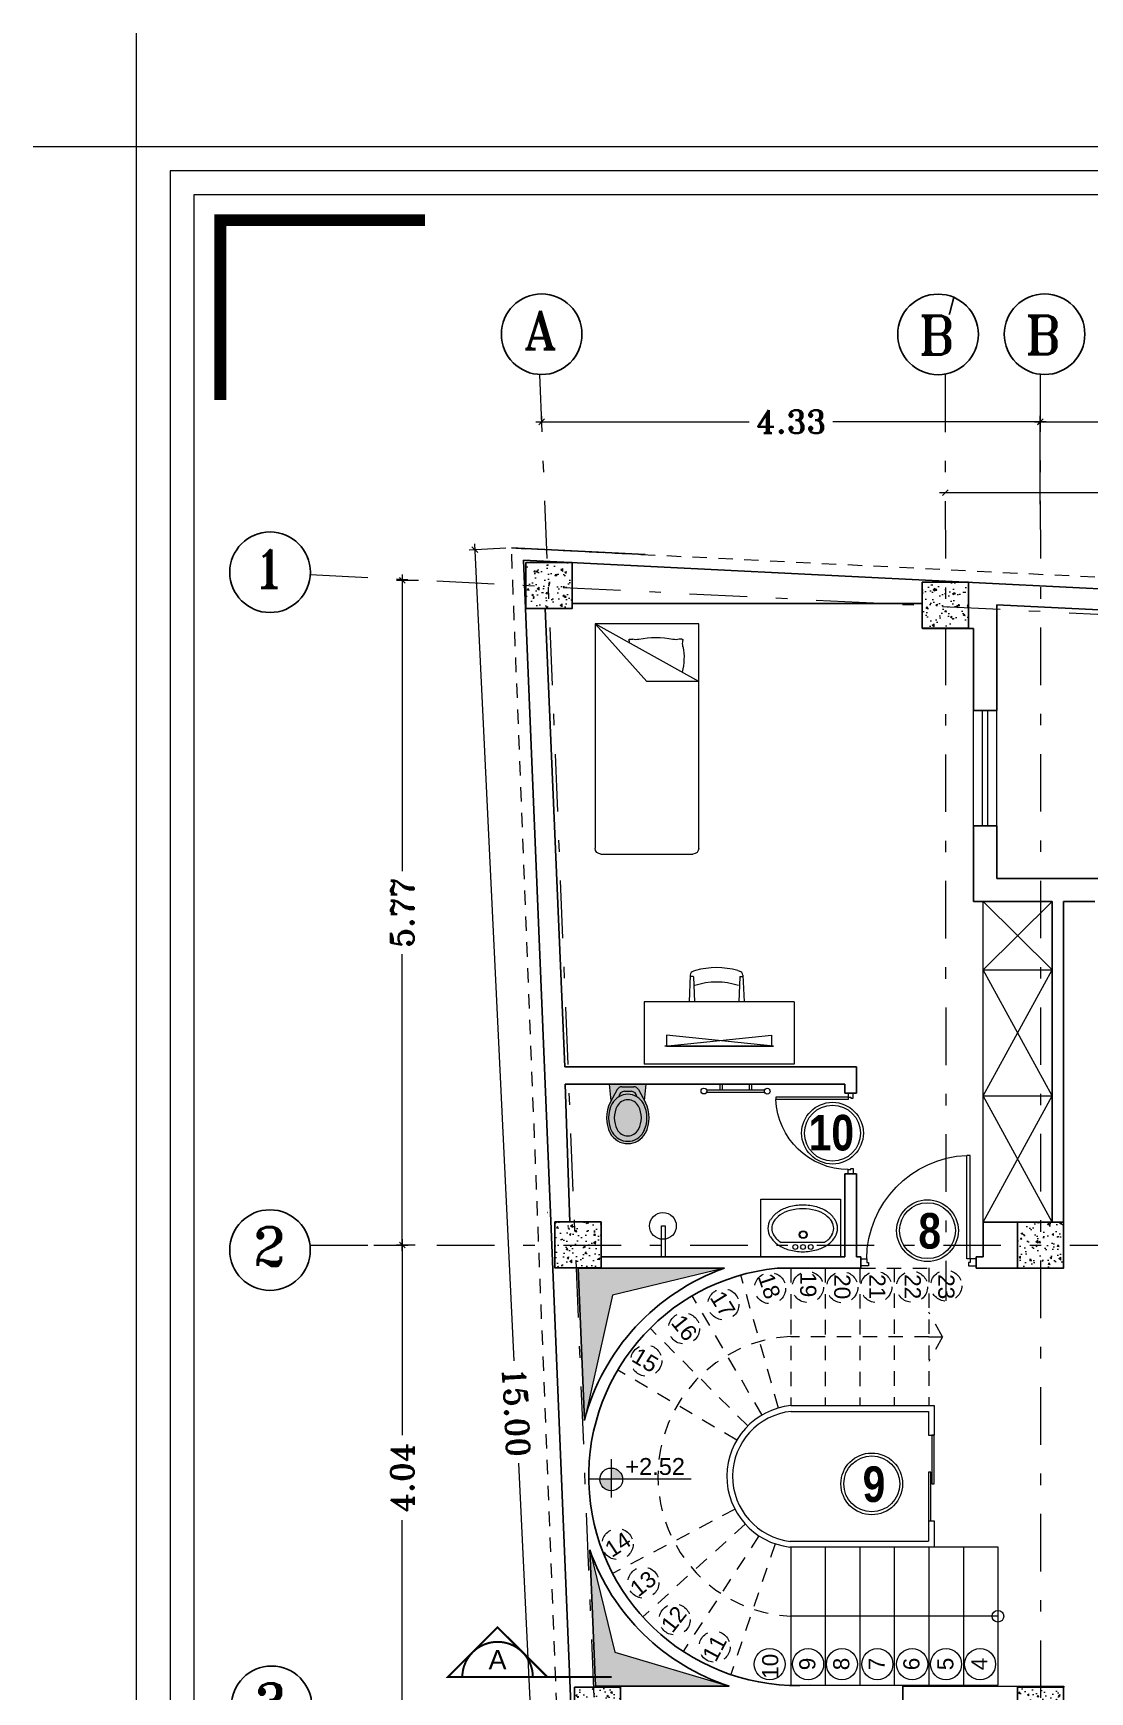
# Model space of a CAD drawing. Header units: inches. Extents: x 0 to 535, y -174 to 989.
# Drawn here: x 203.52 to 212.7, y 99.94 to 114.35 of the extents above; entities that cross this region are included whole.
import ezdxf
from ezdxf.enums import TextEntityAlignment as Align

# ---------------------------------------------------------------- set-up
doc = ezdxf.new("R2010")
doc.units = ezdxf.units.IN
doc.header["$MEASUREMENT"] = 0
doc.linetypes.add('DASHDOT', pattern=[1, 0.5, -0.25, 0, -0.25])
doc.linetypes.add('HIDDEN2', pattern=[0.1875, 0.125, -0.0625])
for name, color, linetype, lineweight in [('1', 1, 'Continuous', 9), ('ax', 8, 'Continuous', 5), ('beton sabok', 9, 'Continuous', 5), ('dimension', 21, 'Continuous', 9), ('door', 1, 'Continuous', 5), ('font', 253, 'Continuous', 9), ('FUR', 252, 'Continuous', 5), ('Furniture', 175, 'Continuous', 5), ('kadr02$0$AEOCLG', 4, 'Continuous', 9), ('LAYER2', 253, 'Continuous', 5), ('w.c', 7, 'Continuous', 5), ('wall', 51, 'Continuous', 25), ('window', 152, 'Continuous', 5)]:
    doc.layers.add(name, color=color, linetype=linetype, lineweight=lineweight)
doc.layers.add('nazok kari', color=43, linetype='Continuous')
doc.layers.add('Section', color=3, linetype='Continuous')
doc.styles.add('amir text b', font='swisscbo.ttf')
doc.styles.add('arial', font='arial.ttf')
doc.styles.add('ROMANT', font='romant')
doc.styles.get("Standard").update_dxf_attribs({"font": 'arial.ttf'})
doc.dimstyles.new('STANDARD$0', dxfattribs={"dimtxt": 0.2, "dimasz": 0.05, "dimexe": 0.05, "dimexo": 0.05, "dimgap": 0.05, "dimtad": 0, "dimzin": 0, "dimdsep": 46, "dimtxsty": 'ROMANT', "dimblk": 'OBLIQUE', "dimcen": 0, "dimdle": 0.05, "dimclrd": 256, "dimclre": 256, "dimclrt": 256, "dimadec": 0, "dimazin": 0, "dimtfac": 1, "dimtix": 1, "dimtofl": 0, "dimtmove": 1, "dimatfit": 3, "dimldrblk": 'OBLIQUE', "dimfxl": 1, "dimtolj": 1, "dimtzin": 0, "dimlwd": -1, "dimlwe": -1, "dimarcsym": 1})

# ---------------------------------------------------------------- blocks, each defined once
blk = doc.blocks.new('wqw')
at = {"layer": 'Furniture'}
for p, q in [((158.397, 123.663), (158.387, 123.431)), ((158.423, 123.651), (158.399, 123.651)), ((158.424, 123.65), (158.434, 123.431)), ((158.442, 123.704), (158.425, 123.699)), ((158.81, 123.704), (158.826, 123.699)), ((158.828, 123.65), (158.818, 123.431)), ((158.829, 123.651), (158.856, 123.651)), ((158.855, 123.663), (158.865, 123.431)), ((157.997, 123.431), (157.997, 122.889)), ((159.299, 123.431), (157.997, 123.431)), ((159.299, 123.431), (159.299, 122.889)), ((159.299, 122.889), (157.997, 122.889))]:
    blk.add_line(p, q, dxfattribs=at)
for points in [[(159.104, 123.141), (159.104, 123.046), (158.176, 123.046), (158.176, 123.046)], [(158.192, 123.141), (158.192, 123.046), (159.12, 123.046), (159.12, 123.046)]]:
    blk.add_lwpolyline(points, close=True, dxfattribs=at)
for centre, radius, start, end in [((158.437, 123.661), 0.0398, 106.4199, 177.4596), ((158.423, 123.65), 0.000994, 2.5404, 90), ((158.626, 123.041), 0.688, 74.4748, 105.5252), ((158.815, 123.661), 0.0398, 2.5404, 73.5801), ((158.829, 123.65), 0.000994, 90, 177.4596), ((158.626, 123.006), 0.598, 71.5812, 108.4188)]:
    blk.add_arc(centre, radius, start, end, dxfattribs=at)
blk = doc.blocks.new('bed16')
at = {"layer": 'Furniture'}
for p, q in [((-0.45, 0.05), (-0.45, 2)), ((-0.45, 1.5), (0.45, 2)), ((-0.45, 2), (0.45, 2)), ((0.45, 2), (0, 1.5)), ((0.45, 2), (0.45, 0.05)), ((-0.302, 1.867), (-0.279, 1.866)), ((0.146, 1.867), (0.123, 1.866)), ((-0.45, 1.5), (0, 1.5)), ((0.4, 0), (-0.4, 0))]:
    blk.add_line(p, q, dxfattribs=at)
for centre, radius, start, end in [((-0.078, 1.221), 0.661, 77.0801, 102.9199), ((0.174, 1.708), 0.496, 169.112, 194.8805), ((-0.303, 1.857), 0.01, 86.3754, 188.8834), ((-0.469, 1.831), 0.159, 349.112, 8.8834), ((-0.251, 1.974), 0.112, 255.5584, 282.9199), ((0.095, 1.974), 0.112, 257.0801, 284.4416), ((0.147, 1.857), 0.01, 351.1166, 93.6246), ((0.313, 1.831), 0.159, 171.1166, 178.2344), ((-0.4, 0.05), 0.05, 180, 270), ((0.4, 0.05), 0.05, 270, 0)]:
    blk.add_arc(centre, radius, start, end, dxfattribs=at)
blk = doc.blocks.new('wc01')
at = {"layer": 'w.c'}
for p, q in [((-1.038, -0.5), (-1.038, 0)), ((-1.038, 0), (-0.347, 0)), ((-0.347, 0), (-0.347, -0.5)), ((-0.523, -0.126), (-0.9, -0.126)), ((-0.347, -0.5), (-1.038, -0.5))]:
    blk.add_line(p, q, dxfattribs=at)
for centre, radius in [((-0.781, -0.085), 0.0209), ((-0.714, -0.085), 0.0209), ((-0.647, -0.085), 0.0209), ((-0.715, -0.192), 0.0338), ((-0.715, -0.192), 0.0285)]:
    blk.add_circle(centre, radius, dxfattribs=at)
for centre, radius, start, end in [((-0.797, -0.295), 0.231, 123.8347, 148.2866), ((-0.797, -0.295), 0.199, 121.3767, 148.2866), ((-0.746, -0.372), 0.323, 105.5176, 123.8347), ((-0.712, -0.493), 0.449, 90, 105.5176), ((-0.712, -0.493), 0.449, 74.4824, 90), ((-0.678, -0.372), 0.323, 56.1653, 74.4824), ((-0.627, -0.295), 0.199, 31.7134, 58.6233), ((-0.627, -0.295), 0.231, 31.7134, 56.1653), ((-0.875, -0.247), 0.139, 148.2866, 180), ((-0.875, -0.247), 0.139, 180, 211.7134), ((-0.875, -0.247), 0.106, 148.2866, 180), ((-0.875, -0.247), 0.106, 180, 211.7134), ((-0.548, -0.247), 0.106, 360, 31.7134), ((-0.548, -0.247), 0.106, 328.2866, 0), ((-0.548, -0.247), 0.139, 360, 31.7134), ((-0.548, -0.247), 0.139, 328.2866, 360), ((-0.797, -0.198), 0.231, 211.7134, 236.1653), ((-0.797, -0.198), 0.199, 211.7134, 236.1653), ((-0.746, -0.122), 0.323, 236.1653, 254.4824), ((-0.746, -0.122), 0.291, 236.1653, 254.4824), ((-0.712, 0), 0.417, 254.4824, 270), ((-0.712, 0), 0.417, 270, 285.5176), ((-0.678, -0.122), 0.291, 285.5176, 303.8347), ((-0.678, -0.122), 0.323, 285.5176, 303.8347), ((-0.627, -0.198), 0.199, 303.8347, 328.2866), ((-0.627, -0.198), 0.231, 303.8347, 328.2866), ((-0.712, 0), 0.449, 254.4824, 270), ((-0.712, 0), 0.449, 270, 285.5176)]:
    blk.add_arc(centre, radius, start, end, dxfattribs=at)
blk = doc.blocks.new('we')
at = {"layer": 'Furniture', "true_color": 0xdbd2bd}
h = blk.add_hatch(color=254, dxfattribs=at)
h.dxf.hatch_style = 2
h.paths.add_polyline_path([(126.415, -299.619, 0.250522), (126.149, -299.619), (126.037, -299.678, 0.276719), (126.012, -299.72), (126.012, -299.822, 0.276719), (126.036, -299.864), (126.148, -299.924, 0.250522), (126.414, -299.924, 0.599332)])
h.paths.add_polyline_path([(126.157, -299.906, 0.250522), (126.405, -299.907, 0.599332), (126.405, -299.636, 0.250522), (126.158, -299.636, 0.599332)], flags=16)
h.paths.add_polyline_path([(126.382, -299.864, -0.250522), (126.18, -299.864, -0.599332), (126.18, -299.679, -0.250522), (126.383, -299.679, -0.599332)], flags=0)
h.paths.add_polyline_path([(126.18, -299.679, 0.599332), (126.18, -299.864, 0.250522), (126.382, -299.864, 0.599332), (126.383, -299.679, 0.250522)], flags=0)
h.paths.add_polyline_path([(126.012, -299.822), (126.012, -299.72, -0.276719), (126.037, -299.678), (126.134, -299.626), (125.989, -299.612), (125.988, -299.93), (126.134, -299.916), (126.036, -299.864, -0.276719)])
edge = h.paths.add_edge_path()
edge.add_line((125.988, -299.599), (125.988, -299.935))
edge.add_line((125.988, -299.935), (125.989, -299.606))
edge.add_arc((125.94, -299.606), 0.0484, 359.8872, 368.2762)
h = blk.add_hatch(color=254, dxfattribs=at)
h.dxf.hatch_style = 2
h.paths.add_polyline_path([(126.157, -299.906, 0.250522), (126.405, -299.907, 0.599332), (126.405, -299.636, 0.250522), (126.158, -299.636, 0.599332)])
h.paths.add_polyline_path([(126.18, -299.679, -0.250522), (126.383, -299.679, -0.599332), (126.382, -299.864, -0.250522), (126.18, -299.864, -0.599332)], flags=16)
h.paths.add_polyline_path([(126.18, -299.679, 0.599332), (126.18, -299.864, 0.250522), (126.382, -299.864, 0.599332), (126.383, -299.679, 0.250522)], flags=16)
at = {"layer": 'Furniture'}
for p, q in [((125.988, -299.936), (125.989, -299.606)), ((126.134, -299.626), (125.989, -299.612)), ((126.012, -299.822), (126.012, -299.72)), ((126.037, -299.678), (126.149, -299.619)), ((126.036, -299.864), (126.148, -299.924)), ((126.051, -299.8), (126.051, -299.742)), ((126.134, -299.916), (125.988, -299.93))]:
    blk.add_line(p, q, dxfattribs=at)
for centre, radius, start, end in [((126.059, -299.72), 0.0469, 118.016, 179.8872), ((126.1, -299.742), 0.0484, 92.8645, 179.8872), ((126.23, -299.771), 0.153, 118.016, 241.7584), ((126.23, -299.771), 0.105, 118.016, 241.7584), ((126.281, -299.868), 0.282, 61.7584, 118.016), ((126.281, -299.868), 0.263, 61.7584, 118.016), ((126.281, -299.868), 0.214, 61.7584, 118.016), ((126.333, -299.772), 0.105, 298.016, 61.7584), ((126.333, -299.772), 0.153, 298.016, 61.7584), ((126.333, -299.772), 0.173, 298.016, 61.7584), ((126.059, -299.822), 0.0469, 179.8872, 241.7584), ((126.1, -299.8), 0.0484, 179.8872, 266.9099), ((126.282, -299.675), 0.214, 241.7584, 298.016), ((126.282, -299.675), 0.282, 241.7584, 298.016), ((126.282, -299.675), 0.263, 241.7584, 298.016)]:
    blk.add_arc(centre, radius, start, end, dxfattribs=at)
blk = doc.blocks.new('beton')
at = {"layer": 'beton sabok'}
h = blk.add_hatch(dxfattribs=at)
h.set_pattern_fill('AR-CONC', color=256, scale=0.022857, angle=45)
h.set_pattern_definition([(95, (46.01481, 18.04323), (0.126069028, 0.105784475), [0.017142857, -0.18857143]), (40, (46.01481, 18.04323), (-0.14399821, 0.099147006), [0.013714286, -0.150857143]), (145.451444, (46.02532, 18.05205), (-0.01792918, 0.20493148), [0.014569187, -0.160261054]), (91.1842, (45.98248, 18.07555), (0.1992442, 0.14574029), [0.02571429, -0.28285714]), (141.635635, (45.9991, 18.0877), (-0.00637716, 0.30850552), [0.02185379, -0.24039172]), (36.184164, (45.98248, 18.07555), (-0.00637716, 0.30850552), [0.02057143, -0.22628571]), (66, (46.00673, 18.08364), (0.161547788, 0.03140171), [0.017142857, -0.18857143]), (11, (46.00673, 18.08364), (-0.07787625, 0.156527642), [0.013714286, -0.150857143]), (116.451445, (46.02019, 18.08625), (0.083671537, 0.18792935), [0.014569186, -0.160261054]), (82.5, (46.01481, 18.04323), (-0.0518384424, 0.055769101), [0, -0.149028571, 0, -0.153142857, 0, -0.151428571]), (52.5, (46.01481, 18.04323), (-0.021228101, 0.106265017), [0, -0.087314286, 0, -0.1456, 0, -0.057714286]), (12.5, (45.97877, 18.00719), (0.0899241525, 0.082633317), [0, -0.057142857, 0, -0.178285714, 0, -0.236571429]), (2.5, (45.9626, 17.99103), (0.07807771, 0.110436527), [0, -0.074285714, 0, -0.1184, 0, -0.168])])
h.paths.add_polyline_path([(326.844, 567.847), (327.244, 567.847), (327.244, 568.247), (326.844, 568.247)])
at = {"layer": 'wall'}
blk.add_lwpolyline([(327.244, 568.247), (327.244, 567.847), (326.844, 567.847), (326.844, 568.247)], close=True, dxfattribs=at)
blk = doc.blocks.new('_Oblique')
at = {"color": 0, "linetype": 'ByBlock', "lineweight": -2}
blk.add_line((-0.5, -0.5), (0.5, 0.5), dxfattribs=at)
blk = doc.blocks.new('*D167')
at = {"layer": 'Defpoints', "color": 0, "transparency": 16777216}
for p in [(32.954, 38.09), (32.763, 32.316), (32.926, 32.316)]:
    blk.add_point(p, dxfattribs=at)
at = {"layer": 'dimension', "transparency": 16777216}
for p, q in [((32.904, 38.09), (32.713, 38.09)), ((32.763, 38.14), (32.763, 35.563)), ((32.763, 32.266), (32.763, 34.844)), ((32.876, 32.316), (32.713, 32.316))]:
    blk.add_line(p, q, dxfattribs=at)
at = {"layer": 'dimension', "transparency": 16777216, "xscale": 0.05, "yscale": 0.05, "zscale": 0.05}
for p, rotation in [((32.763, 38.09), 90), ((32.763, 32.316), 270)]:
    blk.add_blockref('_Oblique', p, dxfattribs=dict(at, rotation=rotation))
at = {"layer": 'dimension', "transparency": 16777216, "insert": (32.763, 35.203), "char_height": 0.2, "attachment_point": 5, "rotation": 90, "style": 'ROMANT'}
blk.add_mtext('\\A1;5.77', dxfattribs=at)
blk = doc.blocks.new('*D168')
at = {"layer": 'Defpoints', "color": 0, "transparency": 16777216}
for p in [(32.467, 32.316), (32.406, 28.274), (32.763, 28.274)]:
    blk.add_point(p, dxfattribs=at)
at = {"layer": 'dimension', "transparency": 16777216}
for p, q in [((32.517, 32.316), (32.813, 32.316)), ((32.763, 32.366), (32.763, 30.664)), ((32.763, 28.224), (32.763, 29.926)), ((32.456, 28.274), (32.813, 28.274))]:
    blk.add_line(p, q, dxfattribs=at)
at = {"layer": 'dimension', "transparency": 16777216, "xscale": 0.05, "yscale": 0.05, "zscale": 0.05}
for p, rotation in [((32.763, 32.316), 90), ((32.763, 28.274), 270)]:
    blk.add_blockref('_Oblique', p, dxfattribs=dict(at, rotation=rotation))
at = {"layer": 'dimension', "transparency": 16777216, "insert": (32.763, 30.295), "char_height": 0.2, "attachment_point": 5, "rotation": 90, "style": 'ROMANT'}
blk.add_mtext('\\A1;4.04', dxfattribs=at)
blk = doc.blocks.new('*D170')
at = {"layer": 'Defpoints', "color": 0, "transparency": 16777216}
for p in [(33.975, 39.392), (38.306, 39.468), (38.306, 39.468)]:
    blk.add_point(p, dxfattribs=at)
at = {"layer": 'dimension', "transparency": 16777216}
for p, q in [((33.975, 39.442), (33.975, 39.518)), ((33.925, 39.468), (35.777, 39.468)), ((38.356, 39.468), (36.505, 39.468))]:
    blk.add_line(p, q, dxfattribs=at)
at = {"layer": 'dimension', "transparency": 16777216, "xscale": 0.05, "yscale": 0.05, "zscale": 0.05, "rotation": 180}
blk.add_blockref('_Oblique', (33.975, 39.468), dxfattribs=at)
at = {"layer": 'dimension', "transparency": 16777216, "xscale": 0.05, "yscale": 0.05, "zscale": 0.05}
blk.add_blockref('_Oblique', (38.306, 39.468), dxfattribs=at)
at = {"layer": 'dimension', "transparency": 16777216, "insert": (36.141, 39.468), "char_height": 0.2, "attachment_point": 5, "style": 'ROMANT'}
blk.add_mtext('\\A1;4.33', dxfattribs=at)
blk = doc.blocks.new('*D171')
at = {"layer": 'Defpoints', "color": 0, "transparency": 16777216}
for p in [(44.912, 39.597), (44.912, 39.469), (38.306, 38.703)]:
    blk.add_point(p, dxfattribs=at)
at = {"layer": 'dimension', "transparency": 16777216}
for p, q in [((38.306, 38.753), (38.306, 39.519)), ((44.912, 39.547), (44.912, 39.419)), ((38.256, 39.469), (41.259, 39.469)), ((44.962, 39.469), (41.959, 39.469))]:
    blk.add_line(p, q, dxfattribs=at)
at = {"layer": 'dimension', "transparency": 16777216, "xscale": 0.05, "yscale": 0.05, "zscale": 0.05, "rotation": 180}
blk.add_blockref('_Oblique', (38.306, 39.469), dxfattribs=at)
at = {"layer": 'dimension', "transparency": 16777216, "xscale": 0.05, "yscale": 0.05, "zscale": 0.05}
blk.add_blockref('_Oblique', (44.912, 39.469), dxfattribs=at)
at = {"layer": 'dimension', "transparency": 16777216, "insert": (41.609, 39.469), "char_height": 0.2, "attachment_point": 5, "style": 'ROMANT'}
blk.add_mtext('\\A1;6.61', dxfattribs=at)
blk = doc.blocks.new('*D172')
at = {"layer": 'Defpoints', "color": 0, "transparency": 16777216}
for p in [(37.481, 38.853), (44.912, 38.853), (44.912, 38.853)]:
    blk.add_point(p, dxfattribs=at)
at = {"layer": 'dimension', "transparency": 16777216}
for p, q in [((37.431, 38.853), (40.837, 38.853)), ((44.962, 38.853), (41.556, 38.853))]:
    blk.add_line(p, q, dxfattribs=at)
at = {"layer": 'dimension', "transparency": 16777216, "xscale": 0.05, "yscale": 0.05, "zscale": 0.05, "rotation": 180}
blk.add_blockref('_Oblique', (37.481, 38.853), dxfattribs=at)
at = {"layer": 'dimension', "transparency": 16777216, "xscale": 0.05, "yscale": 0.05, "zscale": 0.05}
blk.add_blockref('_Oblique', (44.912, 38.853), dxfattribs=at)
at = {"layer": 'dimension', "transparency": 16777216, "insert": (41.196, 38.853), "char_height": 0.2, "attachment_point": 5, "style": 'ROMANT'}
blk.add_mtext('\\A1;7.43', dxfattribs=at)
blk = doc.blocks.new('nx')
at = {"layer": 'FUR'}
for p, q in [((928.105, 733.08), (928.61, 733.08)), ((928.105, 733.06), (928.609, 733.06)), ((928.221, 733.13), (928.221, 733.08)), ((928.241, 733.13), (928.241, 733.08)), ((928.474, 733.13), (928.474, 733.08)), ((928.494, 733.13), (928.494, 733.08))]:
    blk.add_line(p, q, dxfattribs=at)
for centre in [(928.082, 733.07), (928.632, 733.069)]:
    blk.add_circle(centre, 0.025, dxfattribs=at)
blk = doc.blocks.new('*D135')
at = {"layer": 'Defpoints', "color": 0, "transparency": 16777216}
for p in [(207.361, 109.862), (207.679, 109.877), (208.401, 94.892)]:
    blk.add_point(p, dxfattribs=at)
at = {"layer": 'dimension', "transparency": 16777216}
for p, q in [((207.629, 109.875), (207.311, 109.859)), ((207.358, 109.912), (207.7, 102.814)), ((208.085, 94.827), (207.743, 101.925)), ((208.351, 94.89), (208.033, 94.874))]:
    blk.add_line(p, q, dxfattribs=at)
at = {"layer": 'dimension', "transparency": 16777216, "xscale": 0.05, "yscale": 0.05, "zscale": 0.05}
for p, rotation in [((207.361, 109.862), 92.75835310860275), ((208.083, 94.877), 272.7583531086028)]:
    blk.add_blockref('_Oblique', p, dxfattribs=dict(at, rotation=rotation))
at = {"layer": 'dimension', "transparency": 16777216, "insert": (207.722, 102.369), "char_height": 0.2, "attachment_point": 5, "rotation": 272.7584, "style": 'ROMANT'}
blk.add_mtext('\\A1;15.00', dxfattribs=at)
blk = doc.blocks.new('WD_WIN4')
for p, q in [((-0.5, 0.5), (0.5, 0.5)), ((-0.5, 0.12), (0.5, 0.12)), ((-0.5, -0.12), (0.5, -0.12)), ((-0.5, -0.5), (0.5, -0.5))]:
    blk.add_line(p, q)
blk = doc.blocks.new('DR_D01')
for p, q in [((-0.45, 0.93), (-0.42, 0.93)), ((-0.45, 0.03), (-0.45, 0.93)), ((-0.42, 0.03), (-0.42, 0.93)), ((-0.5, 0.03), (-0.42, 0.03)), ((-0.5, 0.03), (-0.5, -0.03)), ((-0.45, 0.03), (-0.45, 0)), ((-0.45, 0), (-0.435, 0)), ((-0.435, 0), (-0.435, -0.03)), ((0.435, 0), (0.435, -0.03)), ((0.45, 0), (0.435, 0)), ((0.45, 0.03), (0.45, 0)), ((0.5, 0.03), (0.45, 0.03)), ((0.5, -0.03), (0.5, 0.03)), ((-0.435, -0.03), (-0.5, -0.03)), ((0.435, -0.03), (0.5, -0.03))]:
    blk.add_line(p, q)
blk.add_arc((-0.46, 0.021), 0.91, 0.5915, 87.4664)
blk = doc.blocks.new('fgh')
at = {"layer": 'ax', "color": 67, "linetype": 'DASHDOT', "true_color": 0x727430}
for p, q in [((33.955, 39.879), (34.66, 22.701)), ((37.48, 39.879), (37.486, 31.832)), ((38.306, 39.881), (38.311, 21.997)), ((31.964, 38.14), (44.712, 37.501)), ((31.964, 32.316), (46.654, 32.316))]:
    blk.add_line(p, q, dxfattribs=at)
at = {"layer": 'dimension', "lineweight": -3}
for centre in [(33.974, 40.229), (37.418, 40.227), (38.343, 40.229), (31.615, 38.161), (31.614, 32.272), (31.628, 28.308)]:
    blk.add_circle(centre, 0.35, dxfattribs=at)
at = {"xscale": -1}
for p in [(361.082, -530.002), (364.525, -530.173), (361.334, -535.73), (365.352, -535.731), (361.503, -539.773), (365.353, -539.773)]:
    blk.add_blockref('beton', p, dxfattribs=at)
at = {"layer": 'dimension'}
blk.add_text('/', height=0.139, dxfattribs=at).set_placement((37.508, 40.401))
at = {"layer": 'dimension', "lineweight": -3, "style": 'ROMANT'}
for s, p in [('A', (33.82, 40.099)), ('B', (37.247, 40.054)), ('B', (38.173, 40.056)), ('1', (31.466, 38.025)), ('2', (31.466, 32.136)), ('3', (31.48, 28.172))]:
    blk.add_text(s, height=0.334, dxfattribs=at).set_placement(p)
at = {"layer": 'dimension'}
for base, p1, p2, picture, middle in [((38.306, 39.468), (33.975, 39.392), (38.306, 39.468), '*D170', (36.141, 39.468)), ((44.912, 39.469), (38.306, 38.703), (44.912, 39.597), '*D171', (41.609, 39.469)), ((44.912, 38.853), (37.481, 38.853), (44.912, 38.853), '*D172', (41.196, 38.853))]:
    dim = blk.add_linear_dim(base=base, p1=p1, p2=p2, dimstyle='STANDARD$0', dxfattribs=at)
    dim.commit()
    dim.dimension.update_dxf_attribs({"geometry": picture, "text_midpoint": middle})
for base, p1, p2, picture, middle in [((32.763, 32.316), (32.954, 38.09), (32.926, 32.316), '*D167', (32.763, 35.203)), ((32.763, 28.274), (32.467, 32.316), (32.406, 28.274), '*D168', (32.763, 30.295))]:
    dim = blk.add_linear_dim(base=base, p1=p1, p2=p2, angle=90, dimstyle='STANDARD$0', dxfattribs=at)
    dim.commit()
    dim.dimension.update_dxf_attribs({"geometry": picture, "text_midpoint": middle})

msp = doc.modelspace()

# ---------------------------------------------------------------- hatches: boundary and pattern name
at = {"layer": '1'}
h = msp.add_hatch(color=256, dxfattribs=at)
h.dxf.hatch_style = 1
h.paths.add_polyline_path([(209.529, 103.619), (208.262, 103.619), (208.316, 102.31), (208.556, 103.385)])
h = msp.add_hatch(color=256, dxfattribs=at)
h.dxf.hatch_style = 1
h.paths.add_polyline_path([(208.577, 100.284), (208.508, 100.567), (208.387, 100.567), (208.411, 99.989), (209.571, 99.989)])
h.paths.add_polyline_path([(208.363, 101.159), (208.387, 100.567), (208.508, 100.567)])
at = {"layer": 'font'}
h = msp.add_hatch(color=256, dxfattribs=at)
h.dxf.hatch_style = 1
h.paths.add_polyline_path([(208.644, 101.787, 0.413571), (208.544, 101.884), (208.544, 101.787)])
h.paths.add_polyline_path([(208.544, 101.686), (208.544, 101.787), (208.447, 101.787, 0.004741), (208.447, 101.785, 0.409311)])

# ---------------------------------------------------------------- linework, layer by layer
at = {"layer": '1'}
for p, q in [((209.529, 103.619), (208.556, 103.385)), ((208.556, 103.385), (208.313, 102.297)), ((208.359, 101.174), (208.577, 100.284)), ((208.577, 100.284), (209.571, 99.989))]:
    msp.add_line(p, q, dxfattribs=at)
for points in [[(212.452, 83.975), (225.159, 83.975), (225.159, 113.152), (204.715, 113.152), (204.715, 83.975), (212.452, 83.975)], [(224.954, 85.686), (224.954, 112.946), (204.92, 112.946), (204.92, 85.686)]]:
    msp.add_lwpolyline(points, dxfattribs=at)
at = {"layer": 'dimension'}
for p, q in [((212.476, 103.72), (212.476, 103.62)), ((210.106, 102.426), (211.352, 102.426)), ((210.106, 102.376), (211.302, 102.376)), ((211.302, 102.376), (211.302, 102.169)), ((211.352, 102.426), (211.352, 102.169)), ((211.302, 102.169), (211.352, 102.169)), ((211.302, 101.424), (211.302, 101.248)), ((211.302, 101.424), (211.352, 101.424)), ((211.352, 101.424), (211.352, 101.198)), ((210.097, 101.248), (211.302, 101.248)), ((210.097, 101.198), (211.352, 101.198)), ((210.105, 101.198), (210.105, 99.997)), ((210.405, 101.198), (210.405, 99.997)), ((210.705, 101.198), (210.705, 99.997)), ((211.005, 101.198), (211.005, 99.997)), ((211.305, 101.198), (211.305, 99.997)), ((211.352, 101.198), (211.905, 101.198)), ((211.605, 101.198), (211.605, 99.997)), ((211.905, 101.198), (211.905, 99.997)), ((211.905, 100.597), (210.105, 100.597)), ((210.084, 99.997), (211.905, 99.997))]:
    msp.add_line(p, q, dxfattribs=at)
at = {"layer": 'dimension', "const_width": 0.103}
msp.add_lwpolyline([(206.927, 112.725), (205.15, 112.725), (205.15, 111.163)], dxfattribs=at)
at = {"layer": 'dimension'}
for points in [[(211.352, 102.169), (211.332, 102.169), (211.332, 101.745), (211.352, 101.745)], [(211.322, 101.849), (211.302, 101.849), (211.302, 101.424), (211.322, 101.424)]]:
    msp.add_lwpolyline(points, close=True, dxfattribs=at)
for centre, radius in [((211.905, 100.596), 0.0508), ((209.922, 100.18), 0.135), ((210.256, 100.18), 0.135), ((210.55, 100.18), 0.135), ((210.858, 100.18), 0.135), ((211.16, 100.18), 0.135), ((211.454, 100.18), 0.135), ((211.75, 100.18), 0.135)]:
    msp.add_circle(centre, radius, dxfattribs=at)
for radius in [0.618, 0.568]:
    msp.add_arc((210.168, 101.811), radius, 95.7288, 263.4217, dxfattribs=at)
for p in [(211.776, 106.211), (211.776, 105.116)]:
    msp.add_point(p, dxfattribs=at)
at = {"layer": 'door'}
for p, q in [((211.776, 104.02), (211.776, 106.806)), ((212.376, 106.211), (211.776, 106.806)), ((211.776, 106.211), (212.376, 106.806)), ((211.776, 106.211), (212.376, 106.211)), ((212.376, 105.116), (211.776, 106.211)), ((211.776, 105.116), (212.376, 106.211)), ((211.776, 105.116), (212.376, 105.116)), ((212.376, 104.02), (211.776, 105.116)), ((211.776, 104.02), (212.376, 105.116)), ((211.08, 99.989), (212.477, 99.989)), ((212.477, 99.989), (212.477, 99.979))]:
    msp.add_line(p, q, dxfattribs=at)
at = {"layer": 'font'}
for p, q in [((208.546, 101.961), (208.546, 101.627)), ((209.241, 101.787), (208.347, 101.787))]:
    msp.add_line(p, q, dxfattribs=at)
for centre, radius in [((210.468, 104.793), 0.268), ((210.468, 104.793), 0.243), ((211.293, 103.946), 0.268), ((211.293, 103.946), 0.243), ((208.546, 101.785), 0.0988), ((210.809, 101.746), 0.268), ((210.809, 101.746), 0.243)]:
    msp.add_circle(centre, radius, dxfattribs=at)
at = {"layer": 'kadr02$0$AEOCLG'}
msp.add_lwpolyline([(204.418, 114.349), (204.418, 113.361), (203.524, 113.361)], dxfattribs=at)
msp.add_lwpolyline([(225.418, 113.361), (204.418, 113.361), (204.418, 83.661), (225.418, 83.661)], close=True, dxfattribs=at)
at = {"layer": 'LAYER2', "linetype": 'HIDDEN2'}
for p, q in [((210.105, 103.62), (210.105, 102.423)), ((210.405, 103.62), (210.405, 102.423)), ((210.705, 103.62), (210.705, 102.423)), ((210.715, 103.62), (211.305, 103.62)), ((211.005, 103.624), (211.005, 102.423)), ((211.305, 103.624), (211.305, 102.423)), ((209.999, 102.405), (209.672, 103.56)), ((209.856, 102.344), (209.249, 103.38)), ((211.422, 103.023), (211.305, 103.239)), ((209.732, 102.249), (208.884, 103.098)), ((211.305, 103.023), (210.105, 103.023)), ((211.305, 103.023), (211.422, 103.023)), ((211.422, 103.023), (211.305, 102.808)), ((209.636, 102.125), (208.602, 102.735)), ((209.621, 101.525), (208.557, 100.968)), ((209.71, 101.396), (208.821, 100.591)), ((209.829, 101.295), (209.171, 100.291)), ((209.969, 101.226), (209.584, 100.09))]:
    msp.add_line(p, q, dxfattribs=at)
msp.add_lwpolyline([(208.681, 84.293), (207.679, 109.877), (219.18, 109.306), (219.18, 84.136)], close=True, dxfattribs=at)
for centre in [(209.926, 103.446), (210.254, 103.456), (210.553, 103.454), (210.848, 103.457), (211.159, 103.459), (211.456, 103.468), (209.52, 103.306), (209.178, 103.097), (208.85, 102.817), (208.601, 101.223), (208.825, 100.888), (209.097, 100.569), (209.444, 100.331)]:
    msp.add_circle(centre, 0.135, dxfattribs=at)
msp.add_arc((210.167, 101.811), 1.217, 92.9468, 267.0532, dxfattribs=at)
at = {"layer": 'nazok kari'}
msp.add_line((208.841, 109.819), (207.679, 109.877), dxfattribs=at)
at = {"layer": 'Section', "color": 251, "const_width": 0.0173}
msp.add_lwpolyline([(207.992, 100.067), (207.125, 100.067), (207.558, 100.5)], close=True, dxfattribs=at)
msp.add_lwpolyline([(207.865, 100.067, 1), (207.252, 100.067, 1)], format="xyb", dxfattribs=at)
msp.add_lwpolyline([(207.966, 100.067), (208.549, 100.067)], dxfattribs=at)
at = {"layer": 'w.c'}
msp.add_lwpolyline([(208.983, 103.719), (208.983, 103.987), (209.013, 103.987), (209.013, 103.719)], close=True, dxfattribs=at)
msp.add_circle((208.995, 103.987), 0.116, dxfattribs=at)
at = {"layer": 'wall'}
for p, q in [((207.784, 109.772), (208.835, 84.291)), ((219.08, 109.206), (207.784, 109.772)), ((211.249, 109.394), (208.206, 109.394)), ((214.894, 109.234), (211.894, 109.384)), ((211.894, 108.464), (211.894, 109.384)), ((207.973, 109.351), (208.142, 105.369)), ((211.249, 109.178), (211.694, 109.178)), ((211.694, 108.464), (211.694, 109.178)), ((211.894, 108.464), (211.694, 108.464)), ((211.694, 106.806), (211.694, 107.464)), ((211.894, 107.464), (211.694, 107.464)), ((211.894, 107.006), (211.894, 107.464)), ((211.894, 107.006), (214.894, 107.006)), ((211.694, 106.806), (212.376, 106.806)), ((212.376, 104.02), (212.376, 106.806)), ((212.476, 106.806), (212.746, 106.806)), ((212.476, 104.02), (212.476, 106.806)), ((208.142, 105.369), (210.676, 105.369)), ((210.676, 105.141), (210.676, 105.369)), ((208.145, 105.219), (208.186, 104.02)), ((208.145, 105.219), (210.576, 105.219)), ((210.576, 105.141), (210.576, 105.219)), ((210.576, 105.141), (210.676, 105.141)), ((210.576, 103.719), (210.576, 104.441)), ((210.576, 104.441), (210.676, 104.441)), ((210.676, 103.719), (210.676, 104.441)), ((207.994, 104.105), (207.992, 104.105)), ((212.076, 104.02), (211.776, 104.02)), ((211.776, 104.02), (212.376, 104.02)), ((211.776, 103.719), (211.776, 104.02)), ((211.776, 104.02), (212.076, 104.02)), ((208.258, 103.619), (208.313, 102.297)), ((208.258, 103.619), (209.529, 103.619)), ((208.458, 103.719), (210.576, 103.719)), ((209.986, 103.62), (210.715, 103.62)), ((210.676, 103.719), (210.715, 103.719)), ((210.715, 103.62), (210.715, 103.719)), ((211.715, 103.719), (211.776, 103.719)), ((211.715, 103.62), (211.715, 103.719)), ((211.715, 103.62), (212.476, 103.62)), ((208.359, 101.174), (208.408, 99.989)), ((209.571, 99.989), (208.408, 99.989)), ((211.08, 99.989), (211.08, 97.988))]:
    msp.add_line(p, q, dxfattribs=at)
for radius, start, end in [(1.918, 109.4624, 165.3129), (1.818, 95.7288, 273.4538), (1.918, 199.4119, 251.8554)]:
    msp.add_arc((210.168, 101.811), radius, start, end, dxfattribs=at)

# ---------------------------------------------------------------- block references
msp.add_blockref('wqw', (50.835, -17.498))
at = {"color": 244, "linetype": 'Continuous', "true_color": 0x991b1e}
msp.add_blockref('nx', (-718.731, -627.911), dxfattribs=at)
at = {"layer": 'dimension', "rotation": 270.1128182740391}
msp.add_blockref('we', (508.212, 231.798), dxfattribs=at)
at = {"layer": 'door'}
msp.add_blockref('fgh', (173.967, 71.505), dxfattribs=at)
at = {"layer": 'Furniture', "xscale": -1}
msp.add_blockref('bed16', (208.856, 107.218), dxfattribs=at)
at = {"layer": 'w.c', "rotation": 179.9999999999998}
msp.add_blockref('wc01', (209.498, 103.719), dxfattribs=at)
at = {"layer": 'window', "xscale": -1, "yscale": 0.2, "rotation": 270}
msp.add_blockref('WD_WIN4', (211.794, 107.964), dxfattribs=at)
at = {"layer": 'window', "xscale": -0.7000000000000063, "yscale": 0.7000000000000063, "zscale": 0.6999999999999993, "rotation": 90}
msp.add_blockref('DR_D01', (210.626, 104.791), dxfattribs=at)
at = {"layer": 'window', "xscale": -1, "rotation": 0.00571146715562243}
msp.add_blockref('DR_D01', (211.215, 103.67), dxfattribs=at)

# ---------------------------------------------------------------- texts
at = {"layer": 'dimension'}
for s, height, p in [('10', 0.1402, (209.997, 100.052)), ('9', 0.14, (210.319, 100.127)), ('8', 0.14, (210.614, 100.127)), ('7', 0.14, (210.921, 100.127)), ('6', 0.14, (211.223, 100.127)), ('5', 0.14, (211.518, 100.127)), ('4', 0.14, (211.814, 100.127))]:
    msp.add_text(s, height=height, rotation=90, dxfattribs=at).set_placement(p)
at = {"layer": 'font'}
msp.add_text('+2.52', height=0.1466, dxfattribs=at).set_placement((208.668, 101.824))
at = {"layer": 'font', "attachment_point": 1, "style": 'amir text b'}
for s, insert, char_height in [('10', (210.261, 104.952), 0.3093), ('8', (211.214, 104.099), 0.309), ('9', (210.73, 101.898), 0.309)]:
    msp.add_mtext_dynamic_manual_height_columns(s, width=0.24694, gutter_width=1.031, heights=[0], dxfattribs=dict(at, insert=insert, char_height=char_height))
at = {"layer": 'LAYER2', "linetype": 'HIDDEN2'}
for s, rotation, p in [('18', 288.704, (209.818, 103.545)), ('19', 269.9854, (210.187, 103.585)), ('20', 269.9854, (210.483, 103.568)), ('21', 269.9854, (210.788, 103.568)), ('22', 269.9854, (211.095, 103.568)), ('23', 269.9854, (211.387, 103.568)), ('17', 301.7273, (209.398, 103.365)), ('16', 308.8087, (209.058, 103.143)), ('15', 328.9027, (208.712, 102.818)), ('14', 33.4064, (208.551, 101.101)), ('13', 38.4476, (208.78, 100.757)), ('12', 52.1583, (209.077, 100.442)), ('11', 61.9348, (209.453, 100.19))]:
    msp.add_text(s, height=0.1402, rotation=rotation, dxfattribs=at).set_placement(p)
at = {"layer": 'Section', "style": 'arial', "flags": 4}
msp.add_attdef('A', text='A', height=0.167, dxfattribs=at).set_placement((207.558, 100.219), align=Align.MIDDLE)

# ---------------------------------------------------------------- dimensions: what is measured, and where the dimension line sits
at = {"layer": 'dimension'}
dim = msp.add_aligned_dim(p1=(208.401, 94.892), p2=(207.679, 109.877), distance=0.319, dimstyle='STANDARD$0', dxfattribs=at)
dim.commit()
dim.dimension.update_dxf_attribs({"geometry": '*D135', "text_midpoint": (207.722, 102.369)})

doc.saveas('drawing.dxf')
